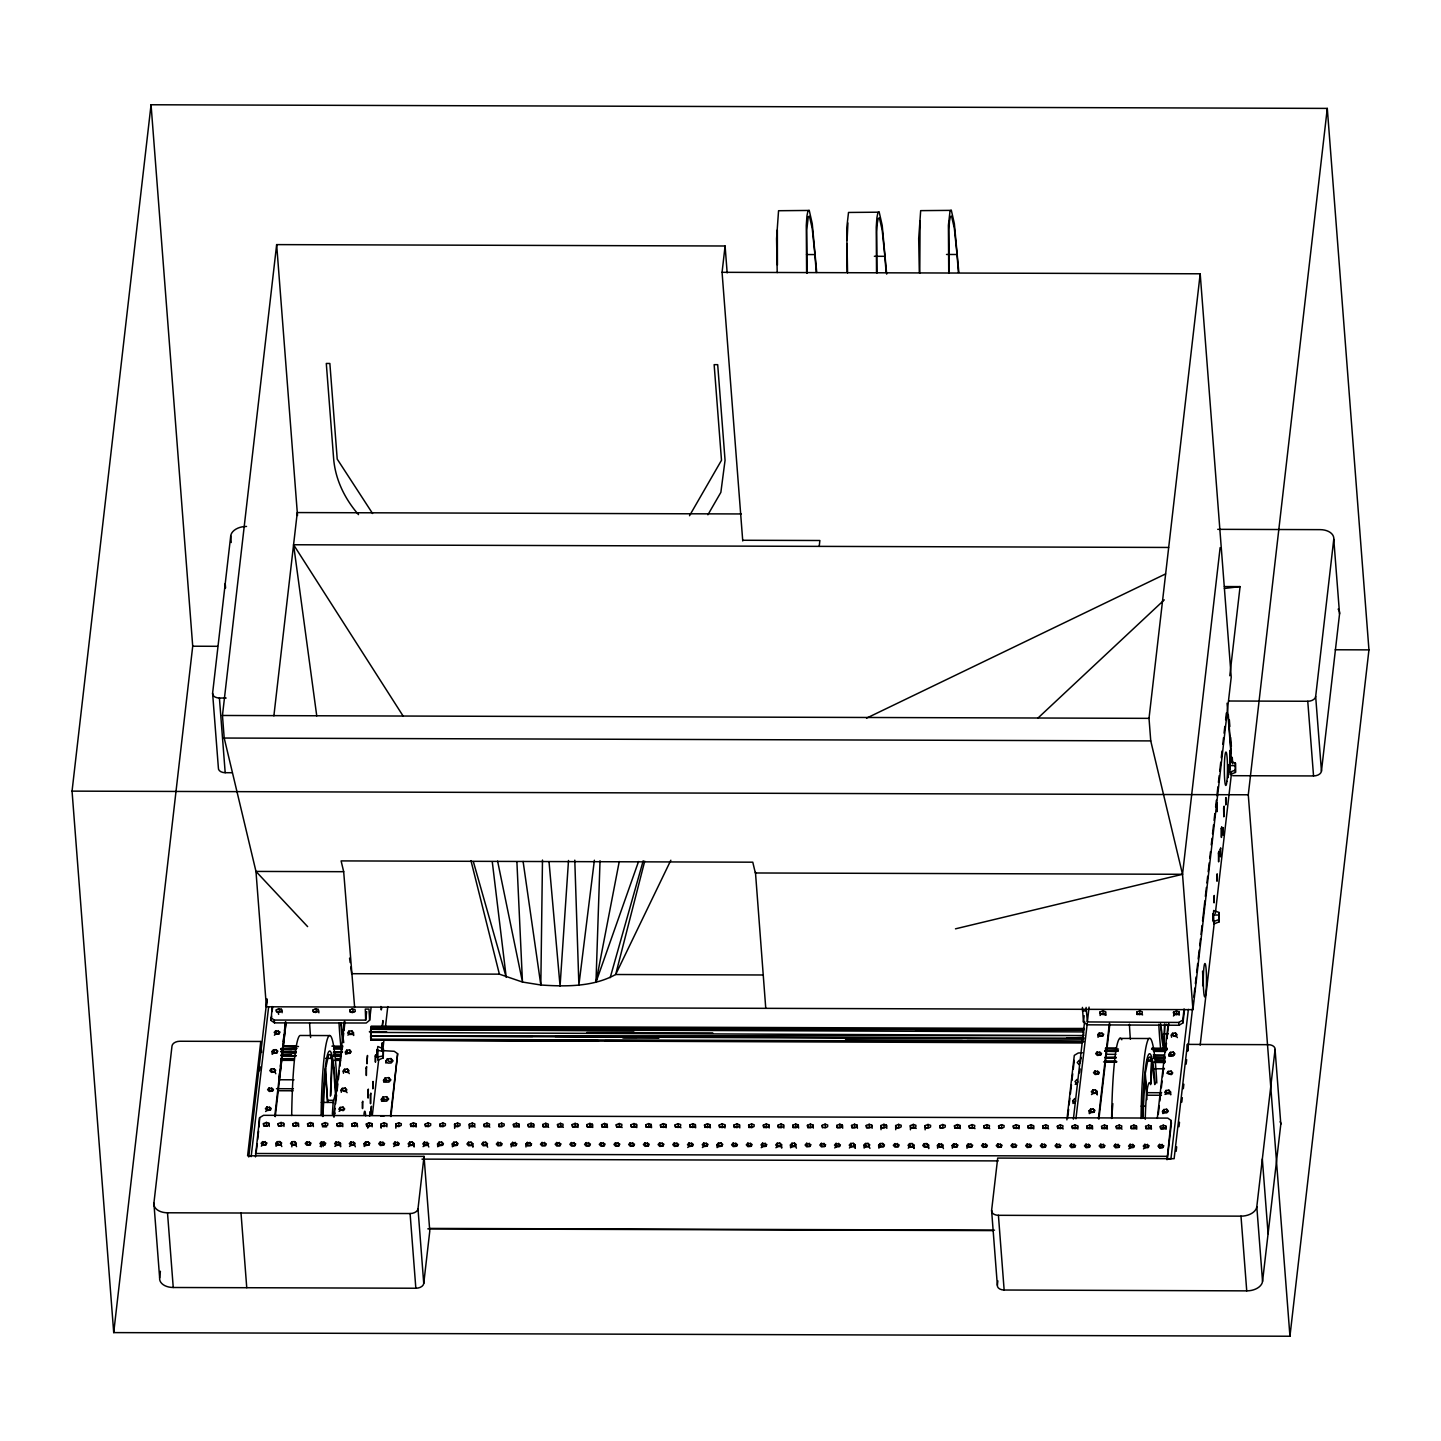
<?xml version="1.0" encoding="UTF-8"?>
<svg xmlns="http://www.w3.org/2000/svg" width="1441" height="1441" viewBox="0 0 1441 1441"><rect width="100%" height="100%" fill="white"/><g stroke="black" fill="none" stroke-linecap="round" stroke-linejoin="round"><path stroke-width="1.5" d="M1219.23 921.79L1219.176 912.531L1213.682 910.478L1212.998 918.565L1213.196 920.943L1213.412 913.504L1213.862 924.023L1219.23 921.79L1219.176 912.531M1229.857 769.638L1229.533 764.234L1230.11 774.646L1235.477 772.394L1235.423 763.136L1229.93 761.082L1229.227 769.17M383.252 1057.874L383.378 1048.886L377.848 1046.49L377.29 1050.201L377.866 1060.234L383.252 1057.874L383.378 1048.886M255.453 1156.907L259.596 1117.676L263.541 1115.316L1167.768 1118.108L1171.155 1120.504L1171.389 1123.332L1167.318 1159.248M1184.52 1009.547L1182.989 1022.894L1179.044 1025.253L1087.253 1024.821L1083.452 1022.047L1082.425 1007.385M1184.052 1008.952L1182.773 1020.066L1178.81 1022.444L1087.379 1021.939L1086.1 1007.403M1167.03 1159.735L1171.155 1120.504M542.482 860.061L540.825 984.996C565.881 986.689 593.098 986.959 615.667 974.512L763.352 974.981M1083.65 1035.557L1083.704 1031.9L370.715 1029.216L370.517 1032.404L1083.65 1035.557L370.589 1035.953L370.751 1039.195L1083.938 1041.519L966.983 1040.618M369.598 1116.271L370.067 1111.677L370.391 1114.632M382.549 1025.506L382.91 1020.534L382.189 1026.28M1142.839 1118.306L1145.001 1075.779L1146.946 1099.591M777.347 229.948L777.42 265.072M847.128 239.782L847.92 222.959M322.856 1116.541L325.45 1069.456L328.638 1054.83L330.367 1054.434L333.537 1067.601L335.591 1095.935M1080.552 1061.621L1080.858 1057.208L1081.092 1058.631M370.661 1031.108L370.805 1037.61L371.148 1036.313M382.369 1049.354L382.225 1042.762L382.009 1050.273M268.963 1123.296L268.909 1124.953L266.477 1126.196L263.739 1125.529L263.451 1123.602L266.405 1122.413L268.963 1123.296L269.287 1126.448M276.312 1009.853L276.258 1011.528L278.834 1012.411L281.77 1011.222L281.481 1009.294L278.743 1008.628L276.312 1009.853L277.104 1012.104L279.986 1011.456L278.743 1008.628M283.679 1123.332L283.625 1125.007L281.175 1126.25L278.437 1125.565L278.149 1123.656L281.103 1122.467L283.679 1123.332L283.985 1126.484M298.377 1123.386L298.323 1125.043L295.891 1126.286L293.153 1125.619L292.847 1123.692L295.801 1122.503L298.377 1123.386L298.701 1126.538M313.057 1009.979L313.003 1011.636L315.579 1012.519L318.533 1011.33L318.245 1009.42L315.507 1008.736L313.057 1009.979L313.868 1012.212L316.75 1011.564L315.507 1008.736M313.075 1123.422L313.021 1125.097L310.59 1126.34L307.852 1125.655L307.563 1123.746L310.499 1122.557L313.075 1123.422L313.399 1126.574M342.49 1123.512L342.436 1125.187L339.986 1126.43L337.248 1125.745L336.96 1123.836L339.914 1122.647L342.49 1123.512L342.796 1126.682M349.821 1010.087L349.767 1011.762L352.343 1012.627L355.297 1011.438L354.99 1009.529L352.252 1008.844L349.821 1010.087L350.613 1012.339L353.513 1011.672L352.252 1008.844M357.188 1123.566L357.134 1125.241L354.702 1126.466L351.964 1125.799L351.658 1123.89L354.612 1122.683L357.188 1123.566L357.512 1126.718M371.886 1123.602L371.832 1125.277L369.4 1126.52L366.662 1125.835L366.374 1123.926L369.31 1122.737L371.886 1123.602L372.21 1126.772M386.602 1123.656L386.548 1125.331L384.099 1126.556L381.361 1125.889L381.072 1123.98L384.026 1122.773L386.602 1123.656L386.909 1126.808M415.999 1123.746L415.945 1125.421L413.513 1126.646L410.775 1125.979L410.469 1124.07L413.423 1122.863L415.999 1123.746L416.323 1126.898L413.639 1125.691L410.865 1126.556L410.469 1124.07M518.922 1124.07L518.868 1125.727L516.418 1126.97L513.698 1126.304L513.392 1124.376L516.346 1123.187L518.922 1124.07L519.228 1127.222L516.562 1126.015L513.789 1126.862L513.392 1124.376M533.62 1124.106L533.566 1125.781L531.135 1127.024L528.397 1126.34L528.09 1124.43L531.045 1123.241L533.62 1124.106L533.945 1127.258L531.261 1126.051L528.487 1126.916L528.09 1124.43M577.733 1124.25L577.679 1125.925L575.229 1127.15L572.509 1126.484L572.203 1124.556L575.157 1123.368L577.733 1124.25L578.039 1127.402L575.373 1126.196L572.599 1127.06L572.203 1124.556M592.431 1124.286L592.377 1125.961L589.945 1127.204L587.207 1126.52L586.901 1124.61L589.855 1123.422L592.431 1124.286L592.755 1127.456L590.071 1126.232L587.298 1127.096L586.901 1124.61M607.129 1124.34L607.075 1126.015L604.644 1127.24L601.906 1126.574L601.617 1124.664L604.554 1123.458L607.129 1124.34L607.454 1127.492L604.788 1126.286L602.014 1127.15L601.617 1124.664M636.544 1124.43L636.49 1126.105L634.04 1127.33L631.32 1126.664L631.014 1124.755L633.968 1123.548L636.544 1124.43L636.85 1127.582L634.184 1126.376L631.41 1127.24L631.014 1124.755M651.242 1124.484L651.188 1126.142L648.756 1127.384L646.018 1126.7L645.712 1124.791L648.666 1123.602L651.242 1124.484L651.566 1127.637L648.882 1126.43L646.108 1127.276L645.712 1124.791M665.94 1124.52L665.886 1126.196L663.454 1127.42L660.717 1126.754L660.428 1124.845L663.382 1123.638L665.94 1124.52L666.264 1127.673L663.599 1126.466L660.825 1127.33L660.428 1124.845M695.355 1124.61L695.301 1126.286L692.851 1127.51L690.131 1126.844L689.825 1124.935L692.779 1123.746L695.355 1124.61L695.679 1127.763L692.995 1126.556L690.221 1127.42L689.825 1124.935M710.053 1124.664L709.999 1126.322L707.567 1127.564L704.829 1126.88L704.541 1124.971L707.477 1123.782L710.053 1124.664L710.377 1127.817L707.693 1126.61L704.919 1127.456L704.541 1124.971M724.751 1124.7L724.697 1126.376L722.265 1127.619L719.527 1126.934L719.239 1125.025L722.193 1123.836L724.751 1124.7L725.075 1127.853L722.409 1126.646L719.635 1127.51L719.239 1125.025M739.467 1124.755L739.413 1126.412L736.963 1127.655L734.226 1126.988L733.937 1125.061L736.891 1123.872L739.467 1124.755L739.773 1127.907M768.864 1124.845L768.81 1126.502L766.378 1127.745L763.64 1127.078L763.352 1125.151L766.288 1123.962L768.864 1124.845L769.188 1127.997M783.562 1124.881L783.508 1126.556L781.076 1127.799L778.338 1127.114L778.05 1125.205L781.004 1124.016L783.562 1124.881L783.886 1128.033M798.278 1124.935L798.224 1126.592L795.774 1127.835L793.036 1127.168L792.748 1125.241L795.702 1124.052L798.278 1124.935L798.584 1128.087M812.976 1124.971L812.922 1126.646L810.472 1127.889L807.753 1127.204L807.446 1125.295L810.4 1124.106L812.976 1124.971L813.3 1128.123M842.373 1125.061L842.319 1126.736L839.887 1127.979L837.149 1127.294L836.861 1125.385L839.815 1124.196L842.373 1125.061L842.697 1128.231M857.089 1125.115L857.035 1126.79L854.585 1128.015L851.847 1127.348L851.559 1125.439L854.513 1124.232L857.089 1125.115L857.395 1128.267M871.787 1125.151L871.733 1126.826L869.301 1128.069L866.563 1127.384L866.257 1125.475L869.211 1124.286L871.787 1125.151L872.111 1128.321M886.485 1125.205L886.431 1126.88L883.999 1128.105L881.262 1127.438L880.973 1125.529L883.909 1124.322L886.485 1125.205L886.809 1128.357M960.012 1125.439L959.958 1127.096L957.508 1128.339L954.771 1127.655L954.482 1125.745L957.436 1124.556L960.012 1125.439L960.318 1128.591L957.653 1127.384L954.879 1128.231L954.482 1125.745M1018.823 1125.619L1018.769 1127.276L1016.319 1128.519L1013.581 1127.853L1013.293 1125.925L1016.247 1124.737L1018.823 1125.619L1019.129 1128.771L1016.463 1127.564L1013.689 1128.411L1013.293 1125.925M1033.521 1125.655L1033.467 1127.33L1031.017 1128.573L1028.28 1127.889L1027.991 1125.979L1030.945 1124.791L1033.521 1125.655L1033.827 1128.807L1031.162 1127.601L1028.388 1128.465L1027.991 1125.979M1077.634 1125.799L1077.58 1127.474L1075.13 1128.699L1072.392 1128.033L1072.104 1126.105L1075.058 1124.917L1077.634 1125.799L1077.94 1128.951L1075.274 1127.745L1072.5 1128.609L1072.104 1126.105M1092.332 1125.835L1092.278 1127.51L1089.828 1128.753L1087.108 1128.069L1086.802 1126.16L1089.756 1124.971L1092.332 1125.835L1092.638 1129.005L1089.972 1127.781L1087.198 1128.645L1086.802 1126.16M1105.517 1011.672L1105.463 1013.347L1103.013 1014.572L1100.294 1013.906L1099.987 1011.996L1102.941 1010.789L1105.517 1011.672L1105.823 1014.824L1103.158 1013.617L1100.384 1014.482L1099.987 1011.996M1107.03 1125.889L1106.976 1127.564L1104.545 1128.789L1101.807 1128.123L1101.5 1126.214L1104.454 1125.007L1107.03 1125.889L1107.354 1129.042L1104.671 1127.835L1101.897 1128.699M1136.445 1125.979L1136.391 1127.655L1133.941 1128.879L1131.203 1128.213L1130.915 1126.304L1133.869 1125.097L1136.445 1125.979L1136.751 1129.132L1134.085 1127.925L1131.311 1128.789L1130.915 1126.304M1151.143 1126.033L1151.089 1127.691L1148.639 1128.933L1145.919 1128.249L1145.613 1126.34L1148.567 1125.151L1151.143 1126.033L1151.449 1129.186L1148.783 1127.979L1146.009 1128.825L1145.613 1126.34M1165.841 1126.069L1165.787 1127.745L1163.355 1128.969L1160.617 1128.303L1160.311 1126.394L1163.265 1125.187L1165.841 1126.069L1166.165 1129.222L1163.481 1128.015L1160.707 1128.879L1160.311 1126.394M1179.026 1011.906L1178.972 1013.563L1176.54 1014.806L1173.803 1014.14L1173.496 1012.212L1176.45 1011.024L1179.026 1011.906L1179.35 1015.058L1176.667 1013.852L1173.893 1014.698L1173.496 1012.212M367.131 1059.819L367.491 1055.46L367.005 1063.818L367.131 1059.819L367.257 1061.693M371.021 1110.579L371.4 1106.238L370.913 1114.577L371.021 1110.579L371.166 1112.452M638.543 861.502L595.98 982.258L600.032 860.763M1161.662 1092.728L1146.82 1092.674L1145.271 1073.437L1148.243 1058.198L1149.972 1056.865L1151.485 1059.964L1150.639 1084.641L1150.008 1082.912A44.311 4.197 -89.8 0 0 1146.892 1092.008L1146.099 1100.276A44.311 4.197 -89.8 0 0 1145.253 1119.261M1151.053 1083.344L1151.827 1061.116L1147.612 1061.116M1164.544 1023.975L1163.788 1046.202L1161.122 1027.055M1164.112 1047.355L1164.886 1024.929M330.367 1096.151L331.862 1058.342L325.576 1058.324M330.764 1095.358L332.187 1059.693M344.021 1030.585L344.381 1021.669M370.751 1039.195L370.715 1029.216L1083.992 1029.721L1084.371 1028.604L371.238 1026.172L370.931 1027.217L371.184 1029.324L641.011 1029.468M332.349 1114.181L333.213 1101.626L335.267 1094.764L336.185 1097.592M1111.858 1116.793L1112.812 1103.626M259.488 1070.771L260.137 1066.772M1079.489 1072.879L1080.156 1068.88M386.602 1031.792L370.859 1031.738L371.094 1040.222L598.663 1040.708M568.511 860.475L560.063 986.058L549.039 861.88M920.079 221.139L919.772 273.178M1082.011 1042.978L371.094 1040.222L371.274 1037.844L371.436 1040.258M381.361 1125.889L381.126 1128.123L381.072 1123.98M256.21 1152.188L257.182 1143.74M257.651 1139.525L258.605 1131.059M259.092 1126.844L259.596 1117.676M72.05 791.127L151.053 104.761L1327.287 108.399L1368.95 649.873L1289.947 1336.239L113.713 1332.601L72.05 791.127L1248.284 794.784L1327.287 108.399M113.713 1332.601L192.716 646.216L151.053 104.761M260.767 1041.465L247.6 1155.808L424.032 1156.384L429.778 1231.1L423.744 1283.499A7.385 4.737 -4.4 0 1 415.837 1288.236L173.244 1287.497A14.77 9.493 -4.4 0 1 159.645 1277.915L153.899 1203.217L172.001 1045.986A7.385 4.737 -4.4 0 1 179.909 1041.249L260.767 1041.465L261.614 1052.452M231.929 772.718L225.192 772.7A7.385 4.755 -4.4 0 1 218.384 767.909L212.602 693.229L230.722 535.926A14.77 9.493 -4.4 0 1 246.519 526.451M742.745 540.951L722.067 272.313L1200.191 273.79L1231.226 677.108L1192.95 1009.655L266.387 1006.791L255.976 871.427L224.202 738.044L222.454 715.475L276.654 244.61L725.093 245.997L727.165 272.871M159.645 1277.915L160.401 1271.268M273.88 715.853L297.278 512.564L741.232 513.951M266.387 1006.791L267.161 1000.09M371.094 1007.547L369.616 1020.264L366.248 1023.002L274.492 1022.876L271.088 1020.48L272.151 1006.538M271.088 1020.48L271.592 1016.031M272.115 1011.582L272.619 1007.133M278.834 1079.633L279.608 1072.951M280.365 1066.25L281.139 1059.567M283.193 1041.717L283.967 1035.034M284.471 1030.567L285.498 1021.651M274.781 1116.073L285.57 1022.389M279.302 1080.228L281.607 1060.162M283.156 1046.778L285.984 1022.227M275.267 1116.667L286.038 1022.966M333.573 1116.559L344.525 1021.399M334.042 1117.153L335.051 1108.309M335.573 1103.878L336.582 1095.034M337.086 1090.603L337.86 1083.956M338.365 1079.543L339.392 1070.681M339.896 1066.268L342.183 1046.346M342.706 1041.915L343.715 1033.071M344.219 1028.64L344.993 1021.993M270.872 1017.67L274.276 1020.066L365.672 1020.12L366.662 1011.654M372.336 1115.244L378.731 1059.369M382.676 1051.047L383.954 1039.934M385.486 1026.586L387.773 1006.575M390.475 1115.982L397.644 1053.695L394.24 1051.3L381.829 1050.561M390.943 1116.577L397.644 1053.695M423.744 1283.499L417.998 1208.801L424.032 1156.384M722.067 272.313L725.093 245.997M819.209 546.373L819.875 540.501L742.691 540.267M1066.88 1119.873L1074.302 1055.37L1078.246 1052.993L1082.389 1052.777M1067.601 1118.252L1068.628 1109.354M1069.132 1104.905L1069.906 1098.24M1070.411 1093.791L1071.438 1084.893M1071.96 1080.444L1072.716 1073.761M1073.239 1069.312L1074.265 1060.414M1083.452 1022.047L1084.172 1015.689M1073.383 1119.153L1084.605 1021.471M1087.379 1021.939L1089.072 1007.097M1098.438 1118.504L1109.39 1023.344M1098.907 1119.099L1109.858 1023.939M1192.95 1009.655L1182.521 874.291L1150.747 740.908L1149.017 718.357L1200.191 273.79M955.473 928.833L1182.521 874.291L1220.131 547.616M1157.285 1118.378L1168.075 1024.695M1158.276 1114.505L1159.303 1105.589M1159.807 1101.122L1160.834 1092.206M1161.356 1087.739L1162.13 1081.056M1162.635 1076.589L1163.662 1067.673M1164.184 1063.206L1164.94 1056.505M1165.463 1052.056L1166.49 1043.122M1166.994 1038.673L1168.795 1023.056M1229.803 675.721L1240.071 586.613L1224.436 586.559M1176.162 1151.323L1176.685 1146.856M1178.99 1126.736L1179.495 1122.251M1181.8 1102.131L1182.304 1097.664M1183.331 1088.712L1183.854 1084.244M1186.159 1064.124L1186.663 1059.639M1187.69 1050.705L1193.328 1001.495M1193.832 997.028L1194.859 988.094M1195.382 983.609L1196.138 976.908M1196.66 972.441L1197.687 963.489M1198.192 959.022L1199.218 950.069M1199.723 945.602L1200.497 938.884M1201.019 934.416L1202.028 925.464M1202.551 920.997L1204.856 900.877M1205.36 896.392L1206.387 887.458M1206.91 882.991L1207.666 876.272M1208.188 871.805L1209.215 862.853M1209.72 858.386L1210.494 851.667M1211.251 844.966L1212.025 838.266M1212.529 833.781L1213.556 824.846M1214.079 820.361L1214.835 813.661M1215.61 806.942L1216.384 800.241M1216.888 795.774L1217.915 786.822M1218.438 782.355L1219.194 775.636M1219.716 771.169L1220.743 762.235M1221.247 757.75L1222.022 751.049M1222.779 744.331L1223.553 737.63M1224.057 733.163L1224.832 726.444M1225.607 719.743L1226.363 713.025M1200.173 1045.157L1214.331 922.294M1215.357 913.36L1231.569 772.646M1232.685 775.69L1313.544 775.942A7.385 4.755 -4.4 0 0 1321.451 771.187L1315.669 696.507L1333.772 539.204A14.77 9.493 -4.4 0 0 1320.154 529.64L1217.735 529.333M1321.451 771.187L1339.554 613.902L1333.772 539.204M248.771 1156.997L267.017 998.865M251.148 1156.637L268.62 1007.025M991.606 1210.512L997.694 1158.078L1174.127 1158.708L1187.402 1044.383L1268.26 1044.671A7.385 4.737 -4.4 0 1 1275.069 1049.462L1280.815 1124.16L1262.55 1281.391A14.77 9.493 -4.4 0 1 1246.735 1290.866L1004.143 1290.019A7.385 4.755 -4.4 0 1 997.352 1285.228L991.606 1210.512A7.385 4.755 -4.4 0 0 998.415 1215.303L1240.989 1216.15A14.77 9.493 -4.4 0 0 1256.804 1206.675L1275.069 1049.462M997.352 1285.228L997.856 1280.851M1188.375 1009.402L1170.921 1158.906L1166.742 1158.834M1075.923 1118.81L1087.271 1023.398M594.376 860.223L578.886 985.122L574.779 860.151M1229.281 766.09L1229.533 764.234L1229.912 766.558M325.576 1068.574L327.629 1102.437L325.324 1070.807M1235.477 772.394L1235.423 763.136M595.98 982.258L619.252 861.52M395.843 1128.177L395.771 1124.016L398.725 1122.827L401.3 1123.71L401.246 1125.367L398.797 1126.61L396.059 1125.925L395.771 1124.016M454.654 1128.357L454.581 1124.196L457.536 1123.007L460.111 1123.89L460.057 1125.547L457.608 1126.79L454.87 1126.105L454.581 1124.196M469.352 1128.393L469.28 1124.25L472.234 1123.061L474.81 1123.926L474.755 1125.601L472.324 1126.844L469.586 1126.16L469.28 1124.25M881.027 1129.672L880.973 1125.529M895.726 1129.726L895.672 1125.565L898.626 1124.376L901.201 1125.259L901.147 1126.916L898.698 1128.159L895.96 1127.474L895.672 1125.565M910.442 1129.762L910.37 1125.619L913.324 1124.412L915.9 1125.295L915.846 1126.97L913.396 1128.195L910.658 1127.528L910.37 1125.619M925.14 1129.816L925.068 1125.655L928.022 1124.466L930.598 1125.349L930.544 1127.006L928.112 1128.249L925.374 1127.564L925.068 1125.655M644.721 861.16L615.667 974.512L670.84 860.223M381.739 1008.07L381.253 1009.925L380.874 1006.484M610.191 977.682L643.208 860.745M377.272 1057.028L377.488 1049.642L377.272 1057.028L382.928 1055.983M368.23 1126.862L367.725 1128.141L367.419 1124.737M689.519 515.734L721.491 460.273L714.142 364.663L717.69 364.663L725.057 460.291L720.86 492.372L707.909 514.779M348.83 1031.162L347.587 1032.981L349.334 1034.476L351.928 1034.386L353.459 1032.657L351.82 1030.837L348.83 1031.162L349.983 1033.647L352.541 1033.737L353.675 1035.485L353.459 1032.657M345.39 1052.038L346.633 1050.219L349.623 1049.895L351.262 1051.732L349.731 1053.461L345.39 1052.038L345.696 1054.2L350.343 1052.813L349.623 1049.895M343.192 1071.113L344.435 1069.294L347.425 1068.97L349.064 1070.789L347.533 1072.518L343.192 1071.113L343.498 1073.257M341.013 1090.171L342.238 1088.351L345.228 1088.027L346.867 1089.864L345.336 1091.594L341.013 1090.171L341.301 1092.332M340.058 1107.427L338.815 1109.246L343.138 1110.651L344.687 1108.922L343.03 1107.102L340.058 1107.427L341.193 1109.912L343.751 1110.002L343.03 1107.102M385.72 1061.242L387.269 1058.955L391.033 1058.541L393.087 1060.846L391.159 1063.008L387.917 1063.116L385.72 1061.242L386.026 1063.224M336.257 1145.397L334.618 1143.578L336.149 1141.83L340.49 1143.253L339.247 1145.073L335.663 1145.559M383.522 1080.3L385.071 1078.012L388.836 1077.598L390.889 1079.903L388.962 1082.083L385.72 1082.173L383.522 1080.3L383.828 1082.281L386.458 1080.426L389.682 1080.534L388.836 1077.598M381.325 1099.375L382.874 1097.087L386.638 1096.673L388.692 1098.979L386.764 1101.14L383.522 1101.248L381.325 1099.375L381.631 1101.356L384.261 1099.483L387.485 1099.609L386.638 1096.673M413.999 1143.488L412.756 1145.307L409.784 1145.631L408.127 1143.794L409.676 1142.065L412.252 1141.993L413.999 1143.488L414.143 1146.964L412.252 1141.993M472.81 1143.668L471.567 1145.487L468.595 1145.811L466.938 1143.974L468.487 1142.245L471.063 1142.173L472.81 1143.668L472.954 1147.144L471.063 1142.173M781.58 1144.622L780.338 1146.442L777.347 1146.766L775.708 1144.929L777.239 1143.199L779.833 1143.127L781.58 1144.622L781.706 1148.099L779.833 1143.127M855.089 1144.856L853.847 1146.676L850.856 1147L849.217 1145.163L850.748 1143.433L853.342 1143.343L855.089 1144.856L855.234 1148.333L853.342 1143.343M913.9 1145.037L912.657 1146.856L909.667 1147.18L908.028 1145.343L909.559 1143.614L912.153 1143.542L913.9 1145.037L914.044 1148.513L912.153 1143.542M928.598 1145.073L927.356 1146.892L924.383 1147.216L922.726 1145.397L924.275 1143.668L926.851 1143.578L928.598 1145.073L928.743 1148.567L926.851 1143.578M1097.159 1091.431L1095.917 1093.251L1092.926 1093.575L1091.287 1091.738L1092.818 1090.008L1095.412 1089.936L1097.159 1091.431L1097.285 1094.908L1095.412 1089.936M1173.46 1016.031L1174.703 1014.212L1177.693 1013.888M1171.281 1035.106L1172.506 1033.287L1175.496 1032.963L1177.135 1034.782L1175.604 1036.511L1171.281 1035.106L1171.569 1037.25M1169.083 1054.164L1170.326 1052.344L1173.298 1052.02L1174.955 1053.857L1173.406 1055.587L1169.083 1054.164L1169.372 1056.325L1174.037 1054.938L1173.298 1052.02M1168.129 1071.42L1166.886 1073.239L1171.209 1074.644L1172.758 1072.915L1171.119 1071.095L1168.129 1071.42L1169.263 1073.905L1171.839 1073.995L1171.119 1071.095M1165.931 1090.477L1164.688 1092.296L1166.435 1093.791L1169.029 1093.719L1170.56 1091.99L1168.921 1090.153L1165.931 1090.477L1167.084 1092.962L1169.642 1093.071L1170.776 1094.8L1170.56 1091.99M1162.491 1111.371L1163.734 1109.552L1166.724 1109.228L1168.363 1111.047L1166.832 1112.776L1162.491 1111.371L1162.797 1113.515L1167.444 1112.128L1166.724 1109.228M275.717 1030.693L274.186 1032.422L275.825 1034.242L278.815 1033.918L280.058 1032.098L275.717 1030.693L276.456 1033.413L274.402 1035.232M271.989 1051.48L273.52 1049.75L276.114 1049.678L277.861 1051.173L276.618 1052.993L273.628 1053.317L271.989 1051.48L272.205 1054.308L274.258 1052.488L277.176 1052.831L276.114 1049.678M271.322 1068.826L269.791 1070.555L271.43 1072.374L274.42 1072.05L275.663 1070.231L273.916 1068.736L271.322 1068.826L272.079 1071.546L274.979 1071.888L275.807 1073.725M269.143 1087.883L267.594 1089.612L269.233 1091.449L272.223 1091.125L273.466 1089.306L269.143 1087.883L269.881 1090.621L272.781 1090.963L271.719 1087.793M266.945 1106.94L265.396 1108.687L267.053 1110.507L270.025 1110.182L271.268 1108.363L266.945 1106.94L267.684 1109.678L265.612 1111.497M262.64 1141.614L261.109 1143.343L262.748 1145.163L265.738 1144.838L266.981 1143.019L262.64 1141.614L263.379 1144.352L261.325 1146.153M275.807 1143.379L277.338 1141.65L279.932 1141.578L281.679 1143.073L280.437 1144.893L277.447 1145.217L275.807 1143.379L276.024 1146.207L278.095 1144.388L280.995 1144.73L281.824 1146.55M292.055 1141.704L290.506 1143.433L292.163 1145.253L295.135 1144.929L296.378 1143.109L294.63 1141.614L292.055 1141.704L292.793 1144.442L295.711 1144.784L296.522 1146.604M306.753 1141.74L305.222 1143.47L306.861 1145.307L309.851 1144.983L311.076 1143.163L306.753 1141.74L307.491 1144.478L310.409 1144.82L309.329 1141.668M321.451 1141.794L319.92 1143.524L321.559 1145.361L324.549 1145.037L325.792 1143.199L321.451 1141.794L322.19 1144.532L320.136 1146.352M350.865 1141.884L349.316 1143.614L350.974 1145.451L353.946 1145.127L355.188 1143.307L350.865 1141.884L351.604 1144.622L349.533 1146.442M364.033 1143.668L365.564 1141.938L368.139 1141.848L369.887 1143.343L368.662 1145.163L365.672 1145.487L364.033 1143.668L364.249 1146.478L366.302 1144.658L369.22 1145.001L368.139 1141.848M380.262 1141.974L378.731 1143.704L380.37 1145.541L383.36 1145.217L384.603 1143.397L380.262 1141.974L381 1144.712L383.918 1145.055L382.856 1141.902M394.96 1142.029L393.429 1143.758L395.068 1145.577L398.058 1145.253L399.301 1143.433L394.96 1142.029L395.717 1144.748L393.645 1146.568M424.375 1142.119L422.843 1143.848L424.483 1145.667L427.473 1145.343L428.716 1143.524L424.375 1142.119L425.113 1144.838L423.06 1146.658M437.542 1143.884L439.073 1142.155L441.666 1142.083L443.414 1143.578L442.171 1145.397L439.181 1145.721L437.542 1143.884L437.758 1146.712L439.811 1144.893L442.729 1145.235L441.666 1142.083M452.24 1143.938L453.789 1142.209L456.365 1142.119L458.112 1143.614L456.869 1145.433L453.879 1145.757L452.24 1143.938L452.456 1146.748L454.527 1144.929L457.427 1145.271L456.365 1142.119M483.185 1142.299L481.654 1144.028L483.293 1145.847L486.283 1145.523L487.526 1143.704L485.761 1142.209L483.185 1142.299L483.924 1145.019L486.842 1145.379L487.652 1147.198M497.884 1142.335L496.352 1144.064L497.992 1145.901L500.982 1145.577L502.225 1143.758L497.884 1142.335L498.622 1145.073L501.54 1145.415L500.477 1142.263M511.051 1144.118L512.6 1142.389L516.923 1143.794L515.68 1145.613L512.69 1145.937L511.051 1144.118L511.267 1146.928M525.749 1144.154L527.298 1142.425L531.621 1143.848L530.396 1145.667L527.406 1145.991L525.749 1144.154L525.983 1146.982M541.996 1142.479L540.465 1144.208L542.104 1146.027L545.094 1145.703L546.337 1143.884L541.996 1142.479L542.735 1145.217L545.653 1145.559L544.572 1142.389M556.694 1142.515L555.163 1144.244L556.802 1146.081L559.792 1145.757L561.035 1143.938L556.694 1142.515L557.433 1145.253L560.351 1145.595L559.288 1142.443M571.411 1142.569L569.861 1144.298L571.501 1146.135L574.491 1145.811L575.734 1143.974L571.411 1142.569L572.149 1145.307L575.049 1145.649L573.986 1142.479M586.109 1142.605L584.578 1144.352L586.217 1146.171L589.207 1145.847L590.432 1144.028L586.109 1142.605L586.847 1145.343L589.765 1145.685L588.685 1142.533M600.807 1142.659L599.276 1144.388L600.915 1146.225L603.905 1145.901L605.148 1144.082L600.807 1142.659L601.545 1145.397L604.463 1145.739L603.383 1142.587M615.505 1142.713L613.974 1144.442L615.613 1146.261L618.603 1145.937L619.846 1144.118L615.505 1142.713L616.262 1145.433L619.162 1145.775L618.099 1142.623M630.221 1142.749L628.672 1144.478L630.311 1146.315L633.301 1145.991L634.544 1144.172L630.221 1142.749L630.96 1145.487L633.86 1145.829L632.797 1142.677M644.92 1142.803L643.388 1144.532L645.028 1146.352L648.018 1146.027L649.243 1144.208L644.92 1142.803L645.658 1145.523L648.576 1145.865L647.495 1142.713M659.618 1142.839L658.087 1144.568L659.726 1146.406L662.716 1146.081L663.959 1144.262L659.618 1142.839L660.356 1145.577L663.274 1145.919L662.212 1142.767M674.316 1142.893L672.785 1144.622L674.424 1146.442L677.414 1146.117L678.657 1144.298L674.316 1142.893L675.072 1145.613L677.972 1145.955L676.91 1142.803M689.032 1142.929L687.483 1144.658L689.122 1146.496L692.112 1146.171L693.355 1144.352L689.032 1142.929L689.771 1145.667L687.699 1147.486M703.73 1142.983L702.199 1144.712L703.838 1146.532L706.829 1146.207L708.053 1144.388L703.73 1142.983L704.469 1145.703L702.415 1147.522M716.898 1144.748L718.429 1143.019L721.022 1142.947L722.77 1144.442L721.527 1146.261L718.537 1146.586L716.898 1144.748L717.114 1147.576L719.167 1145.757L722.085 1146.099L721.022 1142.947M733.127 1143.073L731.596 1144.802L733.235 1146.622L736.225 1146.297L737.468 1144.478L733.127 1143.073L733.883 1145.793L736.783 1146.153L735.721 1142.983M747.843 1143.109L746.294 1144.838L747.933 1146.676L750.923 1146.352L752.166 1144.532L747.843 1143.109L748.581 1145.847L751.481 1146.189L750.419 1143.037M762.541 1143.163L761.01 1144.893L762.649 1146.712L765.639 1146.388L766.864 1144.568L762.541 1143.163L763.28 1145.901L761.226 1147.702M790.407 1144.983L791.938 1143.253L794.531 1143.163L796.279 1144.658L795.036 1146.478L792.046 1146.802L790.407 1144.983L790.623 1147.793L792.694 1145.991L795.594 1146.334L796.423 1148.153M806.654 1143.289L805.105 1145.019L806.762 1146.856L809.734 1146.532L810.977 1144.712L806.654 1143.289L807.392 1146.027L810.292 1146.37L809.23 1143.217M821.352 1143.343L819.821 1145.073L821.46 1146.91L824.45 1146.568L825.675 1144.748L821.352 1143.343L822.091 1146.081L825.009 1146.424L823.928 1143.253M836.05 1143.379L834.519 1145.127L836.158 1146.946L839.148 1146.622L840.391 1144.802L836.05 1143.379L836.789 1146.117L834.735 1147.937M863.916 1145.217L865.465 1143.488L868.04 1143.397L869.788 1144.893L868.545 1146.712L865.573 1147.036L863.916 1145.217L864.132 1148.027L866.203 1146.207L869.121 1146.55L869.932 1148.387M878.632 1145.253L880.163 1143.524L882.739 1143.452L884.486 1144.947L883.261 1146.766L880.271 1147.09L878.632 1145.253L878.848 1148.081L880.901 1146.261L883.819 1146.604L882.739 1143.452M894.861 1143.578L893.33 1145.307L894.969 1147.126L897.959 1146.802L899.202 1144.983L894.861 1143.578L895.6 1146.297L898.518 1146.64L897.455 1143.488M937.443 1145.433L938.974 1143.704L943.297 1145.127L942.072 1146.946L939.082 1147.27L937.443 1145.433L937.659 1148.261M952.141 1145.487L953.672 1143.758L958.013 1145.163L956.77 1146.982L953.78 1147.306L952.141 1145.487L952.357 1148.297M966.839 1145.523L968.37 1143.794L972.711 1145.217L971.468 1147.036L968.478 1147.36L966.839 1145.523L967.055 1148.351M983.086 1143.848L981.537 1145.577L983.194 1147.396L986.166 1147.072L987.409 1145.253L983.086 1143.848L983.825 1146.568L986.743 1146.928L985.662 1143.758M1100.059 1015.473L1101.59 1013.743L1105.931 1015.166M997.784 1143.884L996.253 1145.613L997.893 1147.45L1000.883 1147.126L1002.125 1145.307L997.784 1143.884L998.523 1146.622L1001.441 1146.964L1000.36 1143.812M1097.862 1034.548L1099.411 1032.819L1103.734 1034.224L1102.491 1036.043L1099.501 1036.367L1097.862 1034.548L1098.078 1037.358M1012.483 1143.938L1010.952 1145.667L1012.591 1147.486L1015.581 1147.162L1016.824 1145.343L1012.483 1143.938L1013.221 1146.676L1016.139 1147.018L1015.076 1143.848M1097.213 1051.876L1095.664 1053.605L1097.322 1055.442L1100.312 1055.118L1101.536 1053.299L1097.213 1051.876L1097.952 1054.614L1100.87 1054.956L1099.789 1051.804M1027.199 1143.974L1025.65 1145.703L1027.289 1147.54L1030.279 1147.216L1031.522 1145.397L1027.199 1143.974L1027.937 1146.712L1030.837 1147.054L1029.775 1143.902M1095.016 1070.951L1093.485 1072.68L1095.124 1074.5L1098.114 1074.175L1099.339 1072.356L1095.016 1070.951L1095.754 1073.671L1098.672 1074.013L1097.592 1070.861M1072.824 1100.672L1074.752 1098.492L1075.616 1101.194L1073.041 1103.482L1072.824 1100.672L1074.878 1102.959M1041.897 1144.028L1040.348 1145.757L1042.005 1147.576L1044.995 1147.252L1046.22 1145.433L1041.897 1144.028L1042.636 1146.766L1045.554 1147.108L1044.473 1143.938M1056.595 1144.064L1055.064 1145.793L1056.703 1147.63L1059.693 1147.306L1060.936 1145.487L1056.595 1144.064L1057.334 1146.802L1060.252 1147.144L1059.171 1143.992M1089.09 1110.813L1090.621 1109.084L1093.215 1108.994L1094.962 1110.489L1093.719 1112.308L1090.729 1112.632L1089.09 1110.813L1089.306 1113.623L1091.359 1111.804L1094.277 1112.146L1093.215 1108.994M1071.293 1144.118L1069.762 1145.847L1071.402 1147.684L1074.392 1147.342L1075.634 1145.523L1071.293 1144.118L1072.032 1146.856L1074.95 1147.198L1073.887 1144.028M1086.01 1144.154L1084.461 1145.901L1086.1 1147.72L1089.09 1147.396L1090.333 1145.577L1086.01 1144.154L1086.748 1146.892L1089.648 1147.234L1088.585 1144.082M1100.708 1144.208L1099.159 1145.937L1100.816 1147.775L1103.806 1147.45L1105.031 1145.631L1100.708 1144.208L1101.446 1146.946L1104.364 1147.288L1103.284 1144.118M1115.406 1144.262L1113.875 1145.991L1115.514 1147.811L1118.504 1147.486L1119.747 1145.667L1115.406 1144.262L1116.145 1146.982L1119.063 1147.324L1117.982 1144.172M1130.104 1144.298L1128.573 1146.027L1130.212 1147.865L1133.202 1147.54L1134.445 1145.721L1130.104 1144.298L1130.843 1147.036L1128.789 1148.855M1144.82 1144.352L1143.271 1146.081L1144.911 1147.901L1147.901 1147.576L1149.143 1145.757L1144.82 1144.352L1145.559 1147.072L1143.488 1148.891M1159.519 1144.388L1157.988 1146.117L1159.627 1147.955L1162.617 1147.63L1163.842 1145.811L1159.519 1144.388L1160.257 1147.126L1163.175 1147.468L1162.094 1144.316M1037.754 718.248L1164.274 599.888M334.834 1146.388L336.906 1144.568L339.806 1144.911L340.634 1146.748L340.49 1143.253M408.343 1146.622L410.415 1144.802L413.333 1145.145M775.924 1147.757L777.978 1145.937L780.896 1146.279M849.433 1147.991L851.505 1146.171L854.405 1146.514M908.244 1148.171L910.316 1146.352L913.216 1146.694M1075.22 1084.425L1077.814 1082.137L1076.949 1079.417L1075.004 1081.597L1077.075 1083.902M1091.503 1094.566L1093.557 1092.746L1096.475 1093.089M347.875 1035.124L349.983 1033.647M339.103 1111.389L341.193 1109.912M1164.976 1094.458L1167.084 1092.962M866.527 718.158L1165.571 573.932M322.262 1123.782L325.216 1122.593L327.791 1123.476L327.737 1125.151L325.288 1126.376L322.55 1125.709L322.262 1123.782L322.658 1126.286L325.432 1125.421L325.216 1122.593M425.185 1124.106L428.121 1122.917L430.697 1123.8L430.643 1125.457L428.211 1126.7L425.473 1126.015L425.185 1124.106L425.563 1126.592L428.337 1125.745L428.121 1122.917M439.883 1124.16L442.837 1122.971L445.413 1123.836L445.359 1125.511L442.909 1126.736L440.171 1126.069L439.883 1124.16L440.28 1126.646L443.053 1125.781L442.837 1122.971M483.996 1124.286L486.932 1123.097L489.508 1123.98L489.454 1125.637L487.022 1126.88L484.284 1126.214L483.996 1124.286L484.374 1126.772L487.148 1125.925L489.832 1127.132M498.694 1124.34L501.648 1123.151L504.224 1124.016L504.17 1125.691L501.72 1126.934L498.982 1126.25L498.694 1124.34L499.09 1126.826L501.864 1125.961L501.648 1123.151M542.807 1124.466L545.743 1123.278L548.319 1124.16L548.264 1125.817L545.833 1127.06L543.095 1126.394L542.807 1124.466L543.203 1126.952L545.977 1126.105L548.643 1127.312M557.505 1124.52L560.459 1123.332L563.035 1124.196L562.981 1125.871L560.531 1127.114L557.793 1126.43L557.505 1124.52L557.901 1127.006L560.675 1126.142L563.341 1127.348M616.316 1124.7L619.27 1123.512L621.846 1124.376L621.792 1126.051L619.342 1127.294L616.604 1126.61L616.316 1124.7L616.712 1127.186L619.486 1126.322L622.152 1127.546M675.127 1124.881L678.081 1123.692L680.656 1124.574L680.602 1126.232L678.153 1127.474L675.415 1126.79L675.127 1124.881L675.523 1127.366L678.297 1126.52L680.963 1127.727M748.636 1125.115L751.59 1123.926L754.165 1124.791L754.111 1126.466L751.662 1127.709L748.942 1127.024L748.636 1125.115L749.032 1127.601L751.806 1126.736L751.59 1123.926M822.163 1125.331L825.099 1124.142L827.674 1125.025L827.62 1126.7L825.189 1127.925L822.451 1127.258L822.163 1125.331L822.541 1127.835M1136.751 1012.104L1139.705 1010.916L1142.281 1011.78L1142.227 1013.455L1139.777 1014.698L1137.039 1014.014L1136.751 1012.104L1137.147 1014.59L1139.921 1013.725L1142.587 1014.932M939.784 1125.709L942.72 1124.52L945.296 1125.385L945.242 1127.06L942.81 1128.285L940.072 1127.619L939.784 1125.709L940.162 1128.195L942.936 1127.33L942.72 1124.52M969.181 1125.799L972.135 1124.61L974.71 1125.475L974.656 1127.15L972.207 1128.393L969.469 1127.709L969.181 1125.799L969.577 1128.285L972.351 1127.42L975.017 1128.627M983.879 1125.835L986.833 1124.646L989.409 1125.529L989.355 1127.186L986.923 1128.429L984.185 1127.763L983.879 1125.835L984.275 1128.321L987.049 1127.474L989.733 1128.681M998.595 1125.889L1001.531 1124.7L1004.107 1125.565L1004.053 1127.24L1001.621 1128.483L998.883 1127.799L998.595 1125.889L998.973 1128.375L1001.747 1127.51L1001.531 1124.7M1042.69 1126.015L1045.644 1124.827L1048.219 1125.709L1048.165 1127.366L1045.734 1128.609L1042.996 1127.943L1042.69 1126.015L1043.086 1128.501L1045.86 1127.655L1048.544 1128.861M1057.406 1126.069L1060.342 1124.881L1062.918 1125.745L1062.864 1127.42L1060.432 1128.663L1057.694 1127.979L1057.406 1126.069L1057.784 1128.555L1060.558 1127.691L1063.242 1128.897M1116.217 1126.25L1119.153 1125.061L1121.728 1125.925L1121.674 1127.601L1119.243 1128.843L1116.505 1128.159L1116.217 1126.25L1116.613 1128.735L1119.387 1127.871L1122.053 1129.096M1229.497 772.304L1235.117 770.215M1213.268 921.7L1218.87 919.592M381.469 1126.466L384.243 1125.601L384.026 1122.773M396.167 1126.502L398.941 1125.655L398.725 1122.827M454.978 1126.682L457.752 1125.835L457.536 1123.007M469.676 1126.736L472.45 1125.871L475.134 1127.078M881.352 1128.015L884.126 1127.15L883.909 1124.322M896.068 1128.051L898.842 1127.204L898.626 1124.376M910.766 1128.105L913.54 1127.24L916.206 1128.447M925.464 1128.141L928.238 1127.294L928.022 1124.466M816.723 272.367L812.256 223.733L809.248 210.44L807.969 210.818L806.942 215.934L806.276 225.444L806.618 272.691M886.683 274.114L882.216 225.462L879.208 212.187L877.929 212.548L876.921 217.663L876.236 227.192L876.524 272.205M958.841 272.295L954.356 223.643L951.348 210.368L950.069 210.728L948.394 225.372L948.736 272.619M1224.436 588.45L1240.071 586.613M351.028 1012.086L354.018 1011.762M380.676 1116.145L384.441 1115.73M337.86 1126.484L340.851 1126.16M1161.536 1128.609L1164.526 1128.285M1159.339 1147.684L1162.329 1147.36M280.491 1011.546L277.915 1011.618L278.653 1014.356M264.748 1126.015L267.324 1125.925M262.55 1145.073L265.126 1145.001M1088.423 1128.141L1091.017 1128.069M1086.244 1147.216L1088.82 1147.126M1104.923 1057.388L1115.946 1057.136M1153.412 1056.271L1164.436 1056.019M1168.849 1055.911L1173.262 1055.803M281.013 1051.588L291.532 1051.39M281.031 1055.082L291.496 1054.92L281.121 1055.406M280.725 1058.721L294.036 1058.541M1105.715 1050.849L1116.973 1050.669M1152.962 1050.129L1166.453 1049.913M369.328 1031.774L379.848 1031.63M296.089 1048.472L280.635 1048.688L296.053 1048.886M333.664 1047.949L342.508 1047.823M281.175 1048.58L296.936 1048.382M1105.067 1050.741L1118.324 1050.561M1153.665 1050.057L1166.94 1049.877M1103.554 1061.909L1114.595 1061.855M1154.313 1061.639L1165.355 1061.585M1105.643 1061.837L1116.883 1061.765M1155.142 1061.549L1164.148 1061.495M951.69 1029.054L1084.371 1028.604M623.593 1037.394L637.102 1037.358M296.648 1046.238L283.427 1046.274L296.72 1046.562M331.898 1046.148L342.922 1046.13M915.341 1029.631L1083.992 1029.721L370.931 1027.217M282.652 1052.362L295.873 1052.362M333.357 1052.326L342.183 1052.308M282.706 1055.893L295.927 1055.893M333.429 1055.857L340.04 1055.857M371.094 1040.222L598.213 1040.636M604.95 1040.636L1083.938 1041.519M816.867 1041.122L976.602 1041.429M281.067 1060.36L294.288 1060.36M333.988 1060.396L340.598 1060.396M951.348 210.368L920.673 210.638L918.692 238.54L919.322 272.529M809.248 210.44L778.554 210.728L776.573 238.63L777.203 272.601M879.208 212.187L848.515 212.457L846.84 227.102L847.11 272.115M946.503 254.463L957.022 254.499L958.391 272.403M806.492 254.553L814.904 254.571L816.272 272.493M874.363 256.282L884.864 256.318L886.071 271.989M316.75 715.889L293.586 544.752L1168.615 547.454M192.716 646.216L217.465 646.307M1335.213 649.765L1368.95 649.873M212.602 693.229A7.385 4.755 -4.4 0 0 219.41 698.02L226.147 698.038M1229.137 701.01L1307.762 701.263A7.385 4.755 -4.4 0 0 1315.669 696.507M222.454 715.475L1149.017 718.357M224.202 738.044L1150.747 740.908M354.612 1007.061L343.679 871.697L255.976 871.427L307.617 926.617M1182.521 874.291L755.354 872.976L752.778 862.186L341.103 860.907L343.679 871.697M523.101 861.466L540.825 984.996L522.471 982.042L499.379 974.152L351.676 973.702L350.775 967.037M1082.389 1010.862L1086.064 1010.88M531.279 1028.117L540.267 1028.153M951.943 1029.45L994.686 1029.595M1164.04 1033.773L1168.255 1033.791M586.793 1032.476L712.755 1032.909M329.521 1035.575L300.106 1035.485A88.622 8.394 -89.8 0 0 291.694 1115.478M532.63 1036.475L370.589 1035.953L1083.668 1039.195M555.127 1036.547L1083.992 1038.222M1119.621 1038.421L1149.035 1038.511M1116.018 1057.73L1104.959 1057.694L1115.946 1057.946M1147.288 1059.946L1151.485 1059.964M280.689 1058.847L293.928 1058.883M335.807 1058.973L340.22 1058.991M1153.971 1068.772L1164.472 1068.808M279.158 1079.759L294 1079.813M276.456 1088.712L293.424 1088.766M278.293 1090.747L293.135 1090.783M1146.586 1095.214L1161.428 1095.268M327.9 1100.294L333.411 1100.294M321.325 1102.419L333.141 1102.455M1141.164 1106.13L1145.379 1106.148M322.46 1126.79L326.657 1126.808M255.489 1153.502L1167.066 1156.33M421.997 1159.122L998.199 1160.906M153.899 1203.217A14.77 9.493 -4.4 0 0 167.498 1212.782L410.091 1213.538A7.385 4.737 -4.4 0 0 417.998 1208.801M429.58 1228.416L994.524 1230.164M427.815 1228.849L992.759 1230.596M1105.571 1047.913L1116.595 1047.985M1151.899 1048.165L1167.336 1048.255M1105.499 1051.065L1116.523 1051.119M333.519 1049.066L342.346 1049.12M1105.085 1060.936L1116.127 1060.972M1155.862 1061.152L1164.688 1061.188M370.715 1029.216L633.932 1031.035M1105.247 1048.976L1118.486 1049.048M1151.557 1049.246L1166.994 1049.336M281.049 1048.724L296.486 1048.814M622.836 1037.97L658.825 1038.24M845.507 1039.682L962.48 1040.582M1105.031 1050.993L1118.252 1051.101M1153.502 1051.372L1164.526 1051.462M1105.427 1061.999L1116.451 1062.089M1153.971 1062.431L1165.012 1062.521M280.779 1055.514L296.234 1055.641M333.736 1055.947L340.346 1056.019M280.761 1051.39L296.18 1051.534M333.664 1051.894L342.49 1051.966M283.066 1046.346L298.503 1046.526M333.772 1046.941L342.58 1047.031M1107.048 1054.272L1115.874 1054.38M1153.394 1054.848L1164.418 1054.992M1168.831 1055.046L1173.244 1055.1M1153.43 1058.451L1164.454 1058.595M1229.407 765.531L1235.117 765.693M1213.16 914.927L1218.87 915.071M1105.049 1051.246L1116.091 1051.588M280.617 1049.012L296.071 1049.552M1155.916 1059.946L1164.742 1060.27M1177.369 1037.61L1176.216 1035.863L1173.658 1035.773L1172.506 1033.287M349.28 1073.617L348.146 1071.87L345.588 1071.78L344.435 1069.294M347.083 1092.674L345.948 1090.945L343.39 1090.837L342.238 1088.351M282.688 1052.723L295.963 1053.245M333.591 1054.722L340.238 1054.974M280.743 1051.624L296.144 1052.326M333.537 1054.037L340.13 1054.326M336.077 1058.541L340.49 1058.775M276.456 1033.413L279.374 1033.755L278.311 1030.603M1145.559 1147.072L1148.459 1147.414L1147.396 1144.262M1130.843 1147.036L1133.761 1147.378L1132.698 1144.226M943.441 1148.603L942.63 1146.784L939.712 1146.442L938.974 1143.704M927.932 1146.73L925.014 1146.388L924.275 1143.668M836.789 1146.117L839.707 1146.46L838.644 1143.307M763.28 1145.901L766.198 1146.243L765.117 1143.073M704.469 1145.703L707.387 1146.045L706.306 1142.893M689.771 1145.667L692.671 1146.009L691.608 1142.857M267.684 1109.678L270.602 1110.02L269.521 1106.868M472.144 1145.325L469.226 1144.983L468.487 1142.245M425.113 1144.838L428.031 1145.181L428.842 1147.018M395.717 1144.748L398.617 1145.091L397.554 1141.938M351.604 1144.622L354.522 1144.965L355.333 1146.784M322.19 1144.532L325.108 1144.875L324.045 1141.704M263.379 1144.352L266.297 1144.694L265.234 1141.524M377.29 1050.201L382.964 1051.408M1079.273 1064.827L1077.202 1062.539L1079.129 1060.36L1080.011 1063.062M372.571 513.5L337.212 459.085L329.863 363.474L326.296 363.456L333.664 459.067A141.65 107.679 6.6 0 0 358.503 514.617M293.586 544.752L403.264 716.267M387.269 1058.955L388.656 1061.351L391.88 1061.477L391.033 1058.541M385.071 1078.012L386.458 1080.426M382.874 1097.087L384.261 1099.483M1170.326 1052.344L1171.461 1054.83M1163.734 1109.552L1164.886 1112.038M346.633 1050.219L347.785 1052.705M1101.987 1032.729L1103.049 1035.881L1100.149 1035.539L1099.411 1032.819M970.964 1143.722L972.027 1146.874L969.127 1146.532L968.37 1143.794M956.266 1143.668L957.328 1146.82L954.41 1146.478L953.672 1143.758M941.549 1143.632L942.63 1146.784M868.04 1143.397L869.121 1146.55M794.531 1143.163L795.594 1146.334M529.874 1142.353L530.954 1145.505L528.036 1145.163L527.298 1142.425M515.176 1142.299L516.238 1145.469L513.338 1145.127L512.6 1142.389M485.761 1142.209L486.842 1145.379M426.95 1142.029L428.031 1145.181M353.441 1141.812L354.522 1144.965M338.743 1141.758L339.806 1144.911M273.916 1068.736L274.979 1071.888M294.63 1141.614L295.711 1144.784M279.932 1141.578L280.995 1144.73M473.35 861.61L506.223 977.358L492.282 861.826M1092.818 1090.008L1093.557 1092.746M1090.621 1109.084L1091.359 1111.804M909.559 1143.614L910.316 1146.352M880.163 1143.524L880.901 1146.261M865.465 1143.488L866.203 1146.207M850.748 1143.433L851.505 1146.171M791.938 1143.253L792.694 1145.991M777.239 1143.199L777.978 1145.937M718.429 1143.019L719.167 1145.757M453.789 1142.209L454.527 1144.929M439.073 1142.155L439.811 1144.893M409.676 1142.065L410.415 1144.802M365.564 1141.938L366.302 1144.658M336.149 1141.83L336.906 1144.568M273.52 1049.75L274.258 1052.488M277.338 1141.65L278.095 1144.388M1229.93 761.082L1230.524 763.424M470.955 860.637L499.379 974.152M1175.496 1032.963L1176.216 1035.863M1168.921 1090.153L1169.642 1093.071M351.82 1030.837L352.541 1033.737M347.425 1068.97L348.146 1071.87M345.228 1088.027L345.948 1090.945M497.613 861.142L522.471 982.042L516.905 861.97M318.245 1009.42L318.911 1012.807M281.481 1009.294L282.148 1012.699M1151.827 1061.116L1154.745 1084.605M343.733 1042.618L341.229 1023.254M866.257 1125.475L866.653 1127.961L869.427 1127.096L869.211 1124.286M851.559 1125.439L851.955 1127.925L854.729 1127.06L854.513 1124.232M836.861 1125.385L837.257 1127.871L840.031 1127.006L839.815 1124.196M807.446 1125.295L807.843 1127.781L810.617 1126.916L810.4 1124.106M792.748 1125.241L793.144 1127.727L795.918 1126.88L795.702 1124.052M778.05 1125.205L778.446 1127.691L781.22 1126.826L781.004 1124.016M763.352 1125.151L763.73 1127.637L766.504 1126.79L766.288 1123.962M733.937 1125.061L734.334 1127.546L737.108 1126.7L736.891 1123.872M366.374 1123.926L366.753 1126.412L369.526 1125.547L369.31 1122.737M351.658 1123.89L352.054 1126.376L354.828 1125.511L354.612 1122.683M336.96 1123.836L337.356 1126.322L340.13 1125.457L339.914 1122.647M307.563 1123.746L307.942 1126.232L310.716 1125.367L310.499 1122.557M292.847 1123.692L293.244 1126.178L296.017 1125.331L295.801 1122.503M278.149 1123.656L278.545 1126.142L281.319 1125.277L281.103 1122.467M263.451 1123.602L263.847 1126.087L266.621 1125.241L266.405 1122.413M349.569 958.139L350.181 962.588M957.022 254.499L954.338 228.38L951.582 216.204L950.412 216.546L949.475 221.23L948.862 229.966L949.169 273.268M884.864 256.318L882.198 230.2L879.424 218.023L878.253 218.366L877.335 223.049L876.722 231.767L876.957 273.033M814.904 254.571L812.22 228.453L809.464 216.294L808.293 216.618L806.744 230.038L807.05 273.34M1307.762 701.263L1313.544 775.942M1227.066 703.208L1231.659 762.505M230.722 535.926L231.226 542.518M225.228 583.569L225.571 587.964M219.41 698.02L225.192 772.7M1248.284 794.784L1289.947 1336.239M1229.353 719.942L1229.875 726.552M1230.704 737.54L1231.389 746.33M1232.235 757.336L1232.739 763.928M1228.308 714.556L1231.28 753.481M1231.605 757.804L1231.947 762.127M1262.334 1159.014L1268.08 1233.73M1256.804 1206.675L1262.55 1281.391M1240.989 1216.15L1246.735 1290.866M1187.402 1044.383L1187.906 1050.975M1182.773 1020.066L1182.989 1022.894M1178.81 1022.444L1179.044 1025.253M1176.45 1011.024L1176.667 1013.852M1163.265 1125.187L1163.481 1128.015M1139.705 1010.916L1139.921 1013.725M1148.567 1125.151L1148.783 1127.979M1133.869 1125.097L1134.085 1127.925M1119.153 1125.061L1119.387 1127.871M1102.941 1010.789L1103.158 1013.617M1104.454 1125.007L1104.671 1127.835M1089.756 1124.971L1089.972 1127.781M1075.058 1124.917L1075.274 1127.745M1060.342 1124.881L1060.558 1127.691M1045.644 1124.827L1045.86 1127.655M1030.945 1124.791L1031.162 1127.601M1016.247 1124.737L1016.463 1127.564M998.415 1215.303L1004.143 1290.019M986.833 1124.646L987.049 1127.474M972.135 1124.61L972.351 1127.42M957.436 1124.556L957.653 1127.384M913.324 1124.412L913.54 1127.24M825.099 1124.142L825.315 1126.97M755.444 872.147L765.765 1008.34M722.193 1123.836L722.409 1126.646M707.477 1123.782L707.693 1126.61M692.779 1123.746L692.995 1126.556M678.081 1123.692L678.297 1126.52M663.382 1123.638L663.599 1126.466M648.666 1123.602L648.882 1126.43M633.968 1123.548L634.184 1126.376M619.27 1123.512L619.486 1126.322M604.554 1123.458L604.788 1126.286M589.855 1123.422L590.071 1126.232M575.157 1123.368L575.373 1126.196M560.459 1123.332L560.675 1126.142M545.743 1123.278L545.977 1126.105M531.045 1123.241L531.261 1126.051M516.346 1123.187L516.562 1126.015M486.932 1123.097L487.148 1125.925M472.234 1123.061L472.45 1125.871M413.423 1122.863L413.639 1125.691M410.091 1213.538L415.837 1288.236M276.654 244.61L297.512 515.5M274.276 1020.066L274.492 1022.876M241.007 1212.98L246.753 1287.696M167.498 1212.782L173.244 1287.497M369.616 1020.264L368.968 1009.078L365.294 1009.06L365.672 1020.12M847.56 272.943L847.038 243.835M323.018 1142.551L323.126 1146.496M1338.131 609.129A14.77 9.493 -4.4 0 1 1339.554 613.902M1280.094 1121.782A7.385 4.737 -4.4 0 1 1280.815 1124.16M310.608 1037.502A88.622 8.394 -89.8 0 1 309.617 1023.11M341.049 1047.697A88.622 8.394 -89.8 0 1 339.031 1023.2M342.976 1042.221A73.095 6.917 -89.8 0 1 340.815 1022.984M334.294 1115.73A11.078 1.045 -89.8 0 1 335.069 1113.154M291.839 1146.856A88.622 8.394 -89.8 0 1 291.766 1142.767M321.109 1115.568A88.622 8.394 -89.8 0 1 328.476 1036.493A88.622 8.394 -89.8 0 1 337.302 1090.639M321.253 1146.946A88.622 8.394 -89.8 0 1 321.163 1142.857M322.568 1116.217A73.095 6.917 -89.8 0 1 328.368 1052.344A73.095 6.917 -89.8 0 1 335.681 1090.459M363.961 1114.325A12.915 1.225 -89.8 0 1 365.69 1115.856M1166.688 1024.299A44.311 4.197 -89.8 0 1 1165.589 1024.407M1160.545 1047.463A88.622 8.394 -89.8 0 1 1158.798 1024.281M1163.427 1048.147A73.095 6.917 -89.8 0 1 1160.509 1023.434M1130.374 1039.231A88.622 8.394 -89.8 0 1 1129.402 1024.191M1141.038 1118.558A88.622 8.394 -89.8 0 1 1147.865 1040.258A88.622 8.394 -89.8 0 1 1156.799 1083.038M1142.515 1118.414A73.095 6.917 -89.8 0 1 1147.829 1056.199A73.095 6.917 -89.8 0 1 1155.106 1083.902M1111.641 1118.468A88.622 8.394 -89.8 0 1 1121.818 1039.772M1202.569 971.144A16.608 1.567 -89.8 0 1 1202.695 985.77M1213.052 915.485L1213.322 920.835L1213.286 913.612L1213.052 915.485M377.128 1051.786L377.362 1056.919L377.47 1049.805L377.128 1051.786M362.393 1102.491L362.52 1108.579L362.736 1101.194L362.393 1102.491M366.194 1068.141L366.338 1075.526L366.59 1066.556L366.194 1068.141M367.923 1090.693L368.085 1098.078L368.338 1089.126L367.923 1090.693M370.337 1094.962L370.535 1103.734L370.823 1093.107L370.337 1094.962M372.733 1082.731L372.859 1088.838L373.057 1081.434L372.733 1082.731M375.308 1056.091L375.435 1062.179L375.651 1054.794L375.308 1056.091M1213.898 896.77L1214.043 902.877L1214.241 895.473L1213.898 896.77M1216.816 804.33L1216.961 811.715L1217.213 802.745L1216.816 804.33M1216.87 875.119L1217.015 881.226L1217.213 873.822L1216.87 875.119M1218.438 853.09L1218.618 861.862L1218.924 851.217L1218.438 853.09M1220.275 849.451L1220.437 856.837L1220.689 847.866L1220.275 849.451M1221.247 828.683L1221.428 837.455L1221.734 826.81L1221.247 828.683M1222.941 829.007L1223.067 835.15L1223.283 827.692L1222.941 829.007M1223.625 808.041L1223.805 816.813L1224.111 806.167L1223.625 808.041M1225.661 798.872L1225.787 804.961L1226.003 797.557L1225.661 798.872M1227.822 768.936L1228.002 777.708L1228.308 767.062L1227.822 768.936M1229.767 752.04L1229.948 760.812L1230.254 750.167L1229.767 752.04M1083.452 1037.61L1066.898 1037.934L1083.506 1037.574M1164.688 1057.91L1153.629 1057.874L1164.778 1057.928M1226.885 781.382A16.608 1.567 -89.8 0 0 1226.489 753.067A16.608 1.567 -89.8 0 0 1224.346 771.637A16.608 1.567 -89.8 0 0 1226.885 781.382M1205.883 992.849A16.608 1.567 -89.8 0 0 1205.487 964.533A16.608 1.567 -89.8 0 0 1203.343 983.104A16.608 1.567 -89.8 0 0 1205.883 992.849"/></g></svg>
